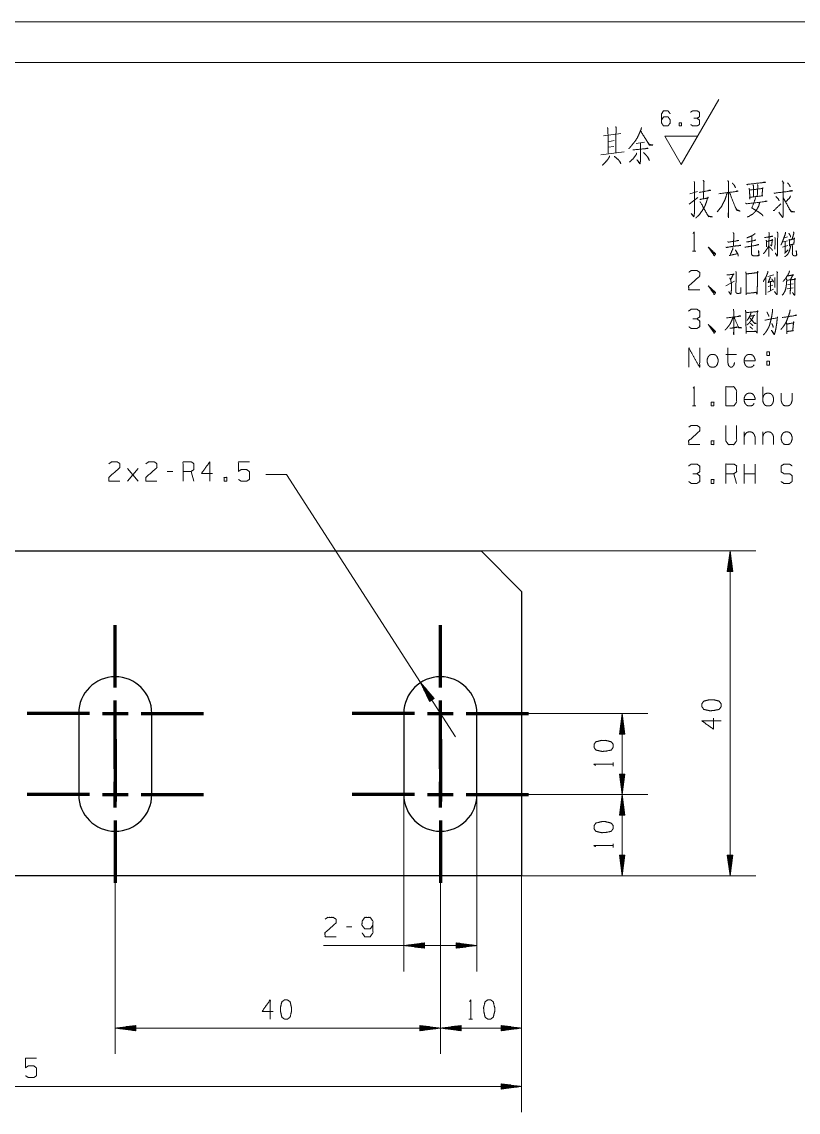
# Model space of a CAD drawing. Header units: millimetres. Extents: x 0 to 420, y 0 to 297.
# Drawn here: x 264.1 to 359.6, y 162.9 to 297 of the extents above; entities that cross this region are included whole.
import ezdxf

# ---------------------------------------------------------------- set-up
doc = ezdxf.new("R2010")
doc.units = ezdxf.units.MM
doc.layers.add('1', color=7, linetype='Continuous', true_color=0xffffff)

msp = doc.modelspace()

# ---------------------------------------------------------------- linework, layer by layer
at = {"layer": '1', "color": 132, "linetype": 'Continuous', "lineweight": 18}
for p, q in [((420, 297), (0, 297)), ((415, 292), (25, 292))]:
    msp.add_line(p, q, dxfattribs=at)
at = {"layer": '1', "color": 43, "linetype": 'Continuous', "lineweight": 18}
for p, q in [((345.26, 279.45), (349.88, 287.45)), ((343.25, 282.95), (347.28, 282.95)), ((345.26, 279.45), (343.25, 282.95))]:
    msp.add_line(p, q, dxfattribs=at)
at = {"layer": '1', "color": 95, "linetype": 'Continuous', "lineweight": 18}
for p, q in [((335.69, 282.96), (337.82, 283.26)), ((336.25, 281.58), (336.97, 281.65)), ((336.28, 282.25), (336.99, 282.4)), ((340.75, 282.21), (339.72, 282.03)), ((335.35, 280.64), (338.24, 281.01)), ((346.24, 274.59), (347.3, 275.41)), ((346.29, 275.86), (347.24, 276.12)), ((357.84, 269.92), (358.32, 270.07)), ((357.91, 270.42), (358.34, 270.55)), ((346.63, 268.8), (347.06, 268.8)), ((358.35, 269.47), (357.7, 269.3)), ((355.9, 265.69), (356.66, 265.86)), ((350.73, 264.51), (351.79, 265.11)), ((355.95, 264.44), (356.52, 264.59)), ((356.78, 265.54), (356.78, 264.34)), ((358.3, 264.16), (359.04, 264.26)), ((359.01, 264.79), (358.37, 264.69)), ((355.92, 263.76), (356.61, 264.11)), ((350.73, 256.09), (352.05, 256.09)), ((355.78, 255.24), (356.11, 255.24)), ((355.78, 255.24), (355.78, 254.76)), ((355.28, 250.37), (355.28, 252.12)), ((346.63, 249.75), (347.06, 249.75)), ((353, 246.56), (353, 244.99)), ((355.28, 246.56), (355.28, 244.99)), ((277.13, 242.07), (278.45, 240.5)), ((277.13, 240.5), (278.45, 242.07)), ((282.69, 241.7), (282.02, 241.7)), ((285.3, 240.5), (284.96, 241.7)), ((352.07, 240.22), (351.74, 241.42)), ((353, 240.22), (353, 242.6)), ((354.35, 241.42), (353, 241.42)), ((354.35, 240.22), (354.35, 242.6)), ((336.89, 205.46), (336.89, 205.88)), ((336.89, 195.46), (336.89, 195.88)), ((304.72, 185.67), (304.05, 185.67)), ((319.14, 174.32), (319.57, 174.32))]:
    msp.add_line(p, q, dxfattribs=at)
at = {"layer": '1', "color": 13, "linetype": 'Continuous', "lineweight": 18}
for p, q in [((296.7, 241.31), (294.15, 241.31)), ((317.49, 209.05), (296.7, 241.31)), ((320.62, 231.94), (354.43, 231.94)), ((351.26, 231.94), (350.92, 229.4)), ((351.13, 229.4), (351.13, 230.98)), ((351.18, 229.4), (351.18, 231.36)), ((351.23, 229.4), (351.23, 231.75)), ((351.59, 229.4), (351.26, 231.94)), ((351.26, 231.94), (351.26, 191.94)), ((351.28, 229.4), (351.28, 231.75)), ((351.34, 229.4), (351.34, 231.36)), ((351.39, 229.4), (351.39, 230.98)), ((350.92, 229.4), (351.59, 229.4)), ((350.93, 229.4), (350.93, 229.43)), ((350.93, 229.4), (350.93, 229.43)), ((350.98, 229.4), (350.98, 229.82)), ((351.03, 229.4), (351.03, 230.2)), ((351.08, 229.4), (351.08, 230.59)), ((351.44, 229.4), (351.44, 230.59)), ((351.49, 229.4), (351.49, 230.2)), ((351.54, 229.4), (351.54, 229.82)), ((351.59, 229.4), (351.59, 229.43)), ((351.59, 229.4), (351.59, 229.43)), ((314.84, 213.77), (313.19, 215.72)), ((313.19, 215.72), (314.28, 213.41)), ((314.54, 213.57), (313.27, 215.55)), ((314.58, 213.6), (313.31, 215.57)), ((314.5, 213.55), (313.44, 215.19)), ((314.63, 213.63), (313.56, 215.28)), ((314.46, 213.52), (313.6, 214.84)), ((314.67, 213.66), (313.82, 214.98)), ((314.71, 213.68), (314.07, 214.68)), ((314.41, 213.49), (313.77, 214.49)), ((314.37, 213.46), (313.94, 214.14)), ((314.33, 213.44), (314.1, 213.79)), ((314.29, 213.41), (314.27, 213.44)), ((314.29, 213.41), (314.27, 213.44)), ((314.28, 213.41), (314.84, 213.77)), ((314.76, 213.71), (314.32, 214.39)), ((314.8, 213.74), (314.57, 214.09)), ((314.84, 213.77), (314.82, 213.79)), ((314.84, 213.77), (314.82, 213.79)), ((326.47, 211.94), (341.16, 211.94)), ((337.98, 211.94), (337.65, 209.4)), ((338.32, 209.4), (337.98, 211.94)), ((337.98, 201.94), (337.98, 211.94)), ((337.81, 209.4), (337.81, 210.59)), ((337.86, 209.4), (337.86, 210.98)), ((337.91, 209.4), (337.91, 211.36)), ((337.96, 209.4), (337.96, 211.75)), ((338.01, 209.4), (338.01, 211.75)), ((338.06, 209.4), (338.06, 211.36)), ((338.11, 209.4), (338.11, 210.98)), ((338.16, 209.4), (338.16, 210.59)), ((337.65, 209.4), (337.65, 209.43)), ((337.65, 209.4), (337.65, 209.43)), ((337.65, 209.4), (338.32, 209.4)), ((337.7, 209.4), (337.7, 209.82)), ((337.76, 209.4), (337.76, 210.2)), ((338.21, 209.4), (338.21, 210.2)), ((338.26, 209.4), (338.26, 209.82)), ((338.31, 209.4), (338.31, 209.43)), ((338.31, 209.4), (338.31, 209.43)), ((337.65, 204.48), (337.65, 204.45)), ((337.65, 204.48), (337.65, 204.45)), ((337.65, 204.48), (337.98, 201.94)), ((338.32, 204.48), (337.65, 204.48)), ((337.7, 204.48), (337.7, 204.06)), ((337.76, 204.48), (337.76, 203.68)), ((337.81, 204.48), (337.81, 203.29)), ((337.86, 204.48), (337.86, 202.9)), ((337.91, 204.48), (337.91, 202.52)), ((337.96, 204.48), (337.96, 202.13)), ((337.98, 201.94), (338.32, 204.48)), ((338.01, 204.48), (338.01, 202.13)), ((338.06, 204.48), (338.06, 202.52)), ((338.11, 204.48), (338.11, 202.9)), ((338.16, 204.48), (338.16, 203.29)), ((338.21, 204.48), (338.21, 203.68)), ((338.26, 204.48), (338.26, 204.06)), ((338.31, 204.48), (338.31, 204.45)), ((338.31, 204.48), (338.31, 204.45)), ((311.12, 201.94), (311.12, 180.2)), ((320.12, 201.94), (320.12, 180.2)), ((326.47, 201.94), (341.16, 201.94)), ((326.47, 201.94), (341.16, 201.94)), ((337.98, 201.94), (337.65, 199.4)), ((337.91, 199.4), (337.91, 201.36)), ((337.96, 199.4), (337.96, 201.75)), ((338.32, 199.4), (337.98, 201.94)), ((337.98, 201.94), (337.98, 191.94)), ((338.01, 199.4), (338.01, 201.75)), ((338.06, 199.4), (338.06, 201.36)), ((337.76, 199.4), (337.76, 200.2)), ((337.81, 199.4), (337.81, 200.59)), ((337.86, 199.4), (337.86, 200.98)), ((338.11, 199.4), (338.11, 200.98)), ((338.16, 199.4), (338.16, 200.59)), ((338.21, 199.4), (338.21, 200.2)), ((337.65, 199.4), (337.65, 199.43)), ((337.65, 199.4), (337.65, 199.43)), ((337.65, 199.4), (338.32, 199.4)), ((337.7, 199.4), (337.7, 199.82)), ((338.26, 199.4), (338.26, 199.82)), ((338.31, 199.4), (338.31, 199.43)), ((338.31, 199.4), (338.31, 199.43)), ((337.65, 194.48), (337.65, 194.45)), ((337.65, 194.48), (337.65, 194.45)), ((337.65, 194.48), (337.98, 191.94)), ((338.32, 194.48), (337.65, 194.48)), ((337.7, 194.48), (337.7, 194.06)), ((337.76, 194.48), (337.76, 193.68)), ((337.81, 194.48), (337.81, 193.29)), ((337.86, 194.48), (337.86, 192.9)), ((337.91, 194.48), (337.91, 192.52)), ((337.96, 194.48), (337.96, 192.13)), ((337.98, 191.94), (338.32, 194.48)), ((338.01, 194.48), (338.01, 192.13)), ((338.06, 194.48), (338.06, 192.52)), ((338.11, 194.48), (338.11, 192.9)), ((338.16, 194.48), (338.16, 193.29)), ((338.21, 194.48), (338.21, 193.68)), ((338.26, 194.48), (338.26, 194.06)), ((338.31, 194.48), (338.31, 194.45)), ((338.31, 194.48), (338.31, 194.45)), ((350.92, 194.48), (351.26, 191.94)), ((351.59, 194.48), (350.92, 194.48)), ((350.93, 194.48), (350.93, 194.45)), ((350.93, 194.48), (350.93, 194.45)), ((350.98, 194.48), (350.98, 194.06)), ((351.03, 194.48), (351.03, 193.68)), ((351.08, 194.48), (351.08, 193.29)), ((351.13, 194.48), (351.13, 192.9)), ((351.18, 194.48), (351.18, 192.52)), ((351.23, 194.48), (351.23, 192.13)), ((351.26, 191.94), (351.59, 194.48)), ((351.28, 194.48), (351.28, 192.13)), ((351.34, 194.48), (351.34, 192.52)), ((351.39, 194.48), (351.39, 192.9)), ((351.44, 194.48), (351.44, 193.29)), ((351.49, 194.48), (351.49, 193.68)), ((351.54, 194.48), (351.54, 194.06)), ((351.59, 194.48), (351.59, 194.45)), ((351.59, 194.48), (351.59, 194.45)), ((325.62, 191.94), (325.62, 170.05)), ((325.62, 191.94), (341.16, 191.94)), ((325.62, 191.94), (354.43, 191.94)), ((325.62, 191.94), (325.62, 162.88)), ((275.62, 191.09), (275.62, 170.05)), ((315.62, 191.09), (315.62, 170.05)), ((315.62, 191.09), (315.62, 170.05)), ((320.12, 183.38), (301.26, 183.38)), ((313.66, 183.71), (311.12, 183.38)), ((311.12, 183.38), (313.66, 183.04)), ((313.66, 183.4), (311.32, 183.4)), ((313.66, 183.35), (311.32, 183.35)), ((313.66, 183.45), (311.7, 183.45)), ((313.66, 183.3), (311.7, 183.3)), ((313.66, 183.5), (312.09, 183.5)), ((313.66, 183.25), (312.09, 183.25)), ((313.66, 183.56), (312.48, 183.56)), ((313.66, 183.2), (312.48, 183.2)), ((313.66, 183.61), (312.86, 183.61)), ((313.66, 183.15), (312.86, 183.15)), ((313.66, 183.66), (313.25, 183.66)), ((313.66, 183.1), (313.25, 183.1)), ((313.66, 183.71), (313.63, 183.71)), ((313.66, 183.71), (313.63, 183.71)), ((313.66, 183.05), (313.63, 183.05)), ((313.66, 183.05), (313.63, 183.05)), ((313.66, 183.04), (313.66, 183.71)), ((317.58, 183.71), (317.62, 183.71)), ((317.58, 183.71), (317.62, 183.71)), ((317.58, 183.71), (317.58, 183.04)), ((320.12, 183.38), (317.58, 183.71)), ((317.58, 183.66), (318, 183.66)), ((317.58, 183.61), (318.39, 183.61)), ((317.58, 183.56), (318.77, 183.56)), ((317.58, 183.5), (319.16, 183.5)), ((317.58, 183.45), (319.55, 183.45)), ((317.58, 183.4), (319.93, 183.4)), ((317.58, 183.04), (320.12, 183.38)), ((317.58, 183.35), (319.93, 183.35)), ((317.58, 183.3), (319.55, 183.3)), ((317.58, 183.25), (319.16, 183.25)), ((317.58, 183.2), (318.77, 183.2)), ((317.58, 183.15), (318.39, 183.15)), ((317.58, 183.1), (318, 183.1)), ((317.58, 183.05), (317.62, 183.05)), ((317.58, 183.05), (317.62, 183.05)), ((278.16, 173.56), (275.62, 173.23)), ((275.62, 173.23), (278.16, 172.89)), ((315.62, 173.23), (275.62, 173.23)), ((278.16, 173.25), (275.82, 173.25)), ((278.16, 173.2), (275.82, 173.2)), ((278.16, 173.3), (276.2, 173.3)), ((278.16, 173.15), (276.2, 173.15)), ((278.16, 173.35), (276.59, 173.35)), ((278.16, 173.1), (276.59, 173.1)), ((278.16, 173.41), (276.98, 173.41)), ((278.16, 173.05), (276.98, 173.05)), ((278.16, 173.46), (277.36, 173.46)), ((278.16, 173.51), (277.75, 173.51)), ((278.16, 173.56), (278.13, 173.56)), ((278.16, 173.56), (278.13, 173.56)), ((278.16, 172.89), (278.16, 173.56)), ((313.08, 173.56), (313.12, 173.56)), ((313.08, 173.56), (313.12, 173.56)), ((313.08, 173.56), (313.08, 172.89)), ((315.62, 173.23), (313.08, 173.56)), ((313.08, 173.51), (313.5, 173.51)), ((313.08, 173.46), (313.89, 173.46)), ((313.08, 173.41), (314.27, 173.41)), ((313.08, 173.35), (314.66, 173.35)), ((313.08, 173.3), (315.05, 173.3)), ((313.08, 173.25), (315.43, 173.25)), ((313.08, 172.89), (315.62, 173.23)), ((313.08, 173.2), (315.43, 173.2)), ((313.08, 173.15), (315.05, 173.15)), ((313.08, 173.1), (314.66, 173.1)), ((313.08, 173.05), (314.27, 173.05)), ((318.16, 173.56), (315.62, 173.23)), ((315.62, 173.23), (318.16, 172.89)), ((315.62, 173.23), (325.62, 173.23)), ((318.16, 173.25), (315.82, 173.25)), ((318.16, 173.2), (315.82, 173.2)), ((318.16, 173.3), (316.2, 173.3)), ((318.16, 173.15), (316.2, 173.15)), ((318.16, 173.35), (316.59, 173.35)), ((318.16, 173.1), (316.59, 173.1)), ((318.16, 173.41), (316.98, 173.41)), ((318.16, 173.05), (316.98, 173.05)), ((318.16, 173.46), (317.36, 173.46)), ((318.16, 173.51), (317.75, 173.51)), ((318.16, 173.56), (318.13, 173.56)), ((318.16, 173.56), (318.13, 173.56)), ((318.16, 172.89), (318.16, 173.56)), ((323.08, 173.56), (323.12, 173.56)), ((323.08, 173.56), (323.12, 173.56)), ((323.08, 173.56), (323.08, 172.89)), ((325.62, 173.23), (323.08, 173.56)), ((323.08, 173.51), (323.5, 173.51)), ((323.08, 173.46), (323.89, 173.46)), ((323.08, 173.41), (324.27, 173.41)), ((323.08, 173.35), (324.66, 173.35)), ((323.08, 173.3), (325.05, 173.3)), ((323.08, 173.25), (325.43, 173.25)), ((323.08, 172.89), (325.62, 173.23)), ((323.08, 173.2), (325.43, 173.2)), ((323.08, 173.15), (325.05, 173.15)), ((323.08, 173.1), (324.66, 173.1)), ((323.08, 173.05), (324.27, 173.05)), ((278.16, 173), (277.36, 173)), ((278.16, 172.95), (277.75, 172.95)), ((278.16, 172.9), (278.13, 172.9)), ((278.16, 172.9), (278.13, 172.9)), ((313.08, 173), (313.89, 173)), ((313.08, 172.95), (313.5, 172.95)), ((313.08, 172.9), (313.12, 172.9)), ((313.08, 172.9), (313.12, 172.9)), ((318.16, 173), (317.36, 173)), ((318.16, 172.95), (317.75, 172.95)), ((318.16, 172.9), (318.13, 172.9)), ((318.16, 172.9), (318.13, 172.9)), ((323.08, 173), (323.89, 173)), ((323.08, 172.95), (323.5, 172.95)), ((323.08, 172.9), (323.12, 172.9)), ((323.08, 172.9), (323.12, 172.9)), ((323.08, 166.39), (323.12, 166.39)), ((323.08, 166.39), (323.12, 166.39)), ((323.08, 166.39), (323.08, 165.72)), ((325.62, 166.06), (323.08, 166.39)), ((323.08, 166.34), (323.5, 166.34)), ((325.62, 166.06), (200.62, 166.06)), ((323.08, 166.29), (323.89, 166.29)), ((323.08, 166.24), (324.27, 166.24)), ((323.08, 166.18), (324.66, 166.18)), ((323.08, 166.13), (325.05, 166.13)), ((323.08, 166.08), (325.43, 166.08)), ((323.08, 165.72), (325.62, 166.06)), ((323.08, 166.03), (325.43, 166.03)), ((323.08, 165.98), (325.05, 165.98)), ((323.08, 165.93), (324.66, 165.93)), ((323.08, 165.88), (324.27, 165.88)), ((323.08, 165.83), (323.89, 165.83)), ((323.08, 165.78), (323.5, 165.78)), ((323.08, 165.73), (323.12, 165.73)), ((323.08, 165.73), (323.12, 165.73))]:
    msp.add_line(p, q, dxfattribs=at)
at = {"layer": '1', "color": 30, "linetype": 'Continuous', "lineweight": 25}
for p, q in [((205.62, 231.94), (320.62, 231.94)), ((325.62, 226.94), (320.62, 231.94)), ((325.62, 226.94), (325.62, 191.94)), ((271.12, 211.94), (271.12, 201.94)), ((280.12, 201.94), (280.12, 211.94)), ((311.12, 211.94), (311.12, 201.94)), ((320.12, 201.94), (320.12, 211.94)), ((325.62, 191.94), (249.62, 191.94))]:
    msp.add_line(p, q, dxfattribs=at)
at = {"layer": '1', "color": 252, "linetype": 'Continuous', "lineweight": 70}
for p, q in [((275.62, 215.12), (275.62, 222.79)), ((315.62, 215.12), (315.62, 222.79)), ((275.62, 210.35), (275.62, 213.53)), ((315.62, 210.35), (315.62, 213.53)), ((272.45, 211.94), (264.77, 211.94)), ((274.04, 211.94), (277.21, 211.94)), ((275.62, 205.12), (275.62, 212.79)), ((278.8, 211.94), (286.47, 211.94)), ((312.45, 211.94), (304.77, 211.94)), ((314.04, 211.94), (317.21, 211.94)), ((315.62, 205.12), (315.62, 212.79)), ((318.8, 211.94), (326.47, 211.94)), ((275.62, 208.77), (275.62, 201.09)), ((315.62, 208.77), (315.62, 201.09)), ((275.62, 200.35), (275.62, 203.53)), ((315.62, 200.35), (315.62, 203.53)), ((272.45, 201.94), (264.77, 201.94)), ((274.04, 201.94), (277.21, 201.94)), ((278.8, 201.94), (286.47, 201.94)), ((312.45, 201.94), (304.77, 201.94)), ((314.04, 201.94), (317.21, 201.94)), ((318.8, 201.94), (326.47, 201.94)), ((275.62, 198.77), (275.62, 191.09)), ((315.62, 198.77), (315.62, 191.09))]:
    msp.add_line(p, q, dxfattribs=at)
at = {"layer": '1', "color": 30, "linetype": 'Continuous', "lineweight": 25}
for centre, start, end in [((275.62, 211.94), 0, 180), ((315.62, 211.94), 0, 180), ((275.62, 201.94), 180, 0), ((315.62, 201.94), 180, 0)]:
    msp.add_arc(centre, 4.5, start, end, dxfattribs=at)
at = {"layer": '1', "color": 43, "linetype": 'Continuous', "lineweight": 18}
for points, knots in [([(342.83, 284.93), (343.08, 285.31), (343.63, 285.31), (343.89, 284.93), (343.89, 284.56), (343.63, 284.19), (343.08, 284.19), (342.83, 284.56), (342.83, 285.68), (343.08, 286.06), (343.63, 286.06), (343.89, 285.68)], [0, 0, 0.076963, 0.169763, 0.248074, 0.312018, 0.39033, 0.48313, 0.560092, 0.751926, 0.828889, 0.921689, 1, 1]), ([(347.21, 285.13), (347.48, 285.31), (347.48, 285.88), (347.21, 286.06), (346.67, 286.06), (346.4, 285.88)], [0, 0, 0.153872, 0.429849, 0.583721, 0.846128, 1, 1]), ([(345.01, 284.19), (345.28, 284.19), (345.28, 284.56), (345.01, 284.56), (345.01, 284.19)], [0, 0, 0.207084, 0.5, 0.707084, 1, 1]), ([(346.42, 284.36), (346.67, 284.19), (347.21, 284.19), (347.48, 284.36), (347.48, 284.93), (347.21, 285.13), (346.81, 285.13)], [0, 0, 0.12412, 0.343693, 0.472448, 0.703377, 0.836727, 1, 1])]:
    msp.add_open_spline(points, degree=1, knots=knots, dxfattribs=at)
at = {"layer": '1', "color": 95, "linetype": 'Continuous', "lineweight": 18}
for points, knots in [([(336.17, 284.01), (336.23, 283.83), (336.28, 280.83)], [0, 0, 0.060983, 1, 1]), ([(337.21, 284.13), (337.23, 284.01), (337.21, 280.9)], [0, 0, 0.0358, 1, 1]), ([(340.36, 284.01), (340.33, 283.83), (340.09, 283.26), (339.85, 282.74), (339.56, 282.29), (339.22, 281.88), (338.95, 281.54), (338.79, 281.39)], [0, 0, 0.061112, 0.258303, 0.444408, 0.61746, 0.790939, 0.929446, 1, 1]), ([(340.28, 283.53), (341.34, 281.84), (341.76, 281.84), (341.34, 281.91), (341.1, 282.21)], [0, 0, 0.616788, 0.748065, 0.881378, 1, 1]), ([(340.22, 282.1), (340.25, 280.08), (340.22, 279.78), (340.17, 279.51), (339.8, 280.04), (340.17, 279.59)], [0, 0, 0.530094, 0.608923, 0.679019, 0.847313, 1, 1]), ([(336.41, 280.53), (336.41, 280.38), (336.2, 280.04), (335.72, 279.51), (335.54, 279.36)], [0, 0, 0.100222, 0.366547, 0.84056, 1, 1]), ([(337.02, 280.45), (337.55, 280), (337.76, 279.74), (337.82, 279.55), (337.63, 279.89)], [0, 0, 0.431171, 0.640397, 0.761202, 1, 1]), ([(339.77, 280.86), (339.72, 280.68), (339.32, 280.15), (338.9, 279.74)], [0, 0, 0.134833, 0.590567, 1, 1]), ([(339.3, 281.24), (341.18, 281.43), (341.1, 281.46), (340.83, 281.39)], [0, 0, 0.838832, 0.877817, 1, 1]), ([(340.59, 280.94), (340.99, 280.53), (341.2, 280.26), (341.34, 279.93), (341.15, 280.3)], [0, 0, 0.338741, 0.538268, 0.752632, 1, 1]), ([(346.85, 277.36), (346.9, 277.17), (346.87, 273.46), (346.85, 273.2), (346.79, 273.01), (346.48, 273.42), (346.79, 273.09)], [0, 0, 0.036415, 0.730247, 0.779557, 0.81597, 0.913322, 1, 1]), ([(347.46, 276.01), (348.86, 276.27), (348.73, 276.31), (348.6, 276.24)], [0, 0, 0.831307, 0.911411, 1, 1]), ([(347.96, 277.51), (348.07, 277.32), (348.04, 277.36), (347.99, 275.26)], [0, 0, 0.091198, 0.110644, 1, 1]), ([(350.98, 277.47), (351.08, 277.29), (351.06, 277.36), (351.06, 272.9), (351.03, 273.16), (351.06, 273.76)], [0, 0, 0.038316, 0.05247, 0.846241, 0.89317, 1, 1]), ([(351.53, 277.17), (351.75, 276.95), (351.85, 276.76), (351.93, 276.57)], [0, 0, 0.424578, 0.720345, 1, 1]), ([(353.31, 277.02), (353.38, 276.95), (353.46, 277.02), (355.61, 277.25), (355.51, 277.29), (355.24, 277.21)], [0, 0, 0.039524, 0.079048, 0.859721, 0.900386, 1, 1]), ([(353.6, 276.54), (353.65, 276.27), (353.7, 275.19), (353.65, 275.41), (355.29, 275.6), (355.19, 275.6), (355.27, 276.61), (355.29, 276.5), (353.68, 276.31)], [0, 0, 0.043847, 0.222119, 0.259969, 0.530854, 0.548217, 0.714509, 0.733432, 1, 1]), ([(354.07, 276.95), (354.15, 276.8), (354.15, 275.45)], [0, 0, 0.11172, 1, 1]), ([(354.63, 276.99), (354.68, 276.84), (354.6, 275.52)], [0, 0, 0.107933, 1, 1]), ([(357.67, 277.44), (357.89, 277.14), (357.81, 277.17), (357.81, 273.69), (357.81, 273.16), (357.73, 272.94), (357.25, 273.57)], [0, 0, 0.066764, 0.082744, 0.716512, 0.81192, 0.855288, 1, 1]), ([(358.31, 277.21), (358.58, 276.91), (358.66, 276.69)], [0, 0, 0.626515, 1, 1]), ([(347.54, 275.15), (348.6, 275.34), (348.54, 275.45), (348.46, 275.22), (348.36, 274.85), (348.23, 274.51), (348.12, 274.25), (347.85, 273.8), (347.51, 273.31), (347.32, 273.12), (347.19, 273.01), (347.03, 272.86)], [0, 0, 0.253335, 0.282591, 0.338729, 0.430406, 0.515703, 0.5823, 0.705162, 0.845606, 0.907671, 0.948565, 1, 1]), ([(350.9, 275.94), (350.66, 275.19), (350.63, 275.11), (350.45, 274.77), (350.21, 274.29), (349.68, 273.61)], [0, 0, 0.296669, 0.326658, 0.471845, 0.676437, 1, 1]), ([(349.89, 275.86), (352.25, 276.16), (352.14, 276.2), (351.93, 276.12)], [0, 0, 0.875765, 0.917177, 1, 1]), ([(351.19, 276.01), (352.04, 273.84), (352.49, 273.72), (352.06, 273.91), (351.91, 274.21)], [0, 0, 0.648054, 0.777, 0.905743, 1, 1]), ([(353.17, 274.7), (353.28, 274.62), (353.36, 274.62), (355.82, 274.92), (355.69, 274.96), (355.48, 274.89)], [0, 0, 0.042499, 0.068527, 0.881302, 0.926389, 1, 1]), ([(354.39, 275.41), (354.39, 275.3), (353.94, 274.1), (354.13, 273.99), (354.63, 273.69), (355.03, 273.42), (355.21, 273.27), (355.32, 273.12)], [0, 0, 0.036334, 0.450296, 0.520381, 0.709724, 0.863606, 0.940675, 1, 1]), ([(356.67, 275.97), (356.75, 275.9), (356.83, 275.94), (358.95, 276.2), (358.79, 276.24), (358.47, 276.16)], [0, 0, 0.0387, 0.06983, 0.826421, 0.884281, 1, 1]), ([(356.88, 275.52), (357.2, 275.19), (357.3, 274.96)], [0, 0, 0.650923, 1, 1]), ([(357.81, 275.34), (358.76, 273.65), (359.24, 273.61), (358.79, 273.69), (358.55, 273.95)], [0, 0, 0.600404, 0.748643, 0.89014, 1, 1]), ([(358.68, 275.6), (358.66, 275.41), (358.1, 274.85)], [0, 0, 0.19306, 1, 1]), ([(347.54, 274.85), (347.62, 274.81), (348.6, 273.05), (349.1, 273.01), (348.62, 273.09), (348.46, 273.31)], [0, 0, 0.026103, 0.624864, 0.77481, 0.918203, 1, 1]), ([(354.9, 274.77), (354.79, 274.36), (354.66, 274.1), (354.5, 273.84), (354.31, 273.61), (354.05, 273.35), (353.76, 273.2), (353.57, 273.05), (353.38, 273.01)], [0, 0, 0.174012, 0.294161, 0.419571, 0.538732, 0.69116, 0.825159, 0.922647, 1, 1]), ([(356.56, 273.8), (356.67, 273.8), (357.52, 274.62)], [0, 0, 0.082238, 1, 1]), ([(346.71, 270.97), (346.85, 271.17), (346.85, 268.8)], [0, 0, 0.093493, 1, 1]), ([(351.63, 271.07), (351.75, 270.92), (351.72, 270.95), (351.68, 269.37)], [0, 0, 0.107239, 0.131115, 1, 1]), ([(354.35, 270.97), (354.31, 270.92), (354.21, 270.85), (353.92, 270.67), (353.64, 270.55), (353.31, 270.42)], [0, 0, 0.051391, 0.160431, 0.439624, 0.699195, 1, 1]), ([(356.02, 271.1), (356.08, 271.02), (356.06, 271.05), (356.02, 268.15), (356.01, 268.27), (356.02, 268.47)], [0, 0, 0.027426, 0.036573, 0.902374, 0.940059, 1, 1]), ([(357.07, 271.15), (357.14, 271), (357.12, 271.02), (357.1, 268.37), (357.07, 268.22), (357.05, 268.17), (356.82, 268.55), (357.05, 268.22)], [0, 0, 0.042614, 0.050476, 0.73147, 0.771074, 0.7847, 0.897718, 1, 1]), ([(358.09, 271.12), (358.07, 270.95), (357.81, 270.22), (357.63, 269.77), (357.52, 269.57)], [0, 0, 0.106102, 0.571782, 0.863437, 1, 1]), ([(358.49, 271), (358.67, 270.7), (358.69, 270.62), (358.69, 270.5)], [0, 0, 0.632771, 0.772839, 1, 1]), ([(359.08, 271.15), (359.1, 270.97), (358.88, 270.25)], [0, 0, 0.188884, 1, 1]), ([(350.99, 269.97), (351.05, 269.9), (350.99, 269.95), (351.06, 269.9), (352.35, 270.1), (352.25, 270.1), (352, 270.05)], [0, 0, 0.047942, 0.085982, 0.131187, 0.812834, 0.868194, 1, 1]), ([(353.06, 269.27), (354.15, 269.45), (354.17, 269.45), (354.81, 269.6), (354.72, 269.6), (354.6, 269.55)], [0, 0, 0.554043, 0.562878, 0.88926, 0.933389, 1, 1]), ([(353.29, 269.92), (353.38, 269.92), (354.44, 270.15), (354.37, 270.17), (354.22, 270.1)], [0, 0, 0.062766, 0.832998, 0.886269, 1, 1]), ([(353.91, 270.6), (353.94, 270.5), (353.89, 268.97), (353.89, 268.5), (353.92, 268.37), (353.99, 268.27), (354.12, 268.22), (354.22, 268.2), (354.83, 268.25), (354.77, 268.87), (354.79, 268.25), (354.68, 268.22)], [0, 0, 0.023228, 0.357398, 0.461423, 0.48987, 0.51669, 0.545916, 0.569775, 0.701841, 0.839205, 0.976132, 1, 1]), ([(355.49, 270.45), (356.5, 270.62), (356.41, 270.65), (356.34, 270.6)], [0, 0, 0.85142, 0.927903, 1, 1]), ([(355.71, 270.15), (355.74, 269.95), (355.76, 269.32), (355.72, 269.45), (355.74, 269.57)], [0, 0, 0.187284, 0.763817, 0.883594, 1, 1]), ([(355.74, 269.97), (356.52, 270.17), (356.45, 270.22), (356.43, 270.05), (356.41, 269.77), (356.39, 269.6), (356.38, 269.52), (356.34, 269.42), (356.22, 269.57), (356.36, 269.45)], [0, 0, 0.385451, 0.427017, 0.511447, 0.643728, 0.728158, 0.765155, 0.816061, 0.909396, 1, 1]), ([(356.78, 270.45), (356.8, 270.35), (356.78, 269.05), (356.77, 269.2), (356.78, 269.47)], [0, 0, 0.055544, 0.766657, 0.849274, 1, 1]), ([(358.02, 269.92), (358.02, 268.6), (357.96, 268.52), (358.41, 268.95)], [0, 0, 0.652734, 0.69798, 1, 1]), ([(358.51, 270.27), (358.55, 270.15), (358.57, 269.42), (358.57, 269.55), (359.17, 269.67), (359.1, 269.65), (359.18, 270.42), (359.2, 270.32), (358.55, 270.15)], [0, 0, 0.040248, 0.26495, 0.303679, 0.493859, 0.517092, 0.758777, 0.790241, 1, 1]), ([(348.72, 269.07), (349.32, 268.45), (349.18, 268.45), (348.58, 269.3), (349.32, 268.22), (349.48, 268.45), (348.58, 269.3)], [0, 0, 0.178024, 0.207055, 0.420793, 0.68903, 0.745609, 1, 1]), ([(350.75, 269.3), (350.82, 269.22), (350.85, 269.25), (351.72, 269.4), (352.58, 269.5), (352.51, 269.52), (352.3, 269.45)], [0, 0, 0.046908, 0.066611, 0.466683, 0.863487, 0.897615, 1, 1]), ([(351.59, 269.25), (351.61, 269.1), (351.24, 268.25), (351.15, 268.25), (352.16, 268.47)], [0, 0, 0.068671, 0.490412, 0.530603, 1, 1]), ([(351.91, 268.95), (352.16, 268.55), (352.23, 268.42), (352.25, 268.3), (352.25, 268.17)], [0, 0, 0.54362, 0.709595, 0.85553, 1, 1]), ([(356.04, 269.5), (355.88, 269.17), (355.72, 268.95), (355.58, 268.72), (355.37, 268.47)], [0, 0, 0.293947, 0.517795, 0.733665, 1, 1]), ([(356.08, 269.32), (356.41, 269), (356.48, 268.87)], [0, 0, 0.764948, 1, 1]), ([(358.71, 269.45), (358.71, 269.37), (358.58, 268.9), (358.53, 268.72), (358.46, 268.6), (358.39, 268.45), (358.25, 268.3), (358, 268.1)], [0, 0, 0.047391, 0.357576, 0.473131, 0.563878, 0.668671, 0.798954, 1, 1]), ([(358.88, 269.52), (358.92, 269.45), (358.92, 268.55), (358.94, 268.42), (358.97, 268.3), (359.04, 268.25), (359.13, 268.22), (359.31, 268.22), (359.43, 268.25), (359.47, 268.3), (359.4, 268.87), (359.45, 268.27)], [0, 0, 0.027977, 0.331682, 0.37428, 0.418121, 0.447348, 0.478332, 0.537985, 0.58057, 0.601236, 0.796738, 1, 1]), ([(346.18, 266.19), (346.49, 266.41), (347.18, 266.41), (347.52, 266.19), (347.52, 265.71), (346.16, 264.51), (346.18, 264.04), (347.52, 264.04)], [0, 0, 0.069694, 0.192978, 0.265273, 0.350228, 0.674739, 0.759753, 1, 1]), ([(350.87, 265.86), (351.74, 265.94), (351.68, 265.99), (351.33, 265.29), (351.22, 265.49)], [0, 0, 0.445178, 0.482485, 0.884077, 1, 1]), ([(351.95, 266.29), (352.04, 266.16), (352.02, 266.19), (351.97, 264.01), (351.97, 263.84), (351.98, 263.71), (352.02, 263.66), (352.07, 263.61), (352.18, 263.59), (352.5, 263.61), (352.57, 263.61), (352.6, 263.64), (352.57, 264.34), (352.57, 263.61)], [0, 0, 0.032138, 0.038563, 0.495376, 0.53212, 0.558626, 0.571483, 0.586782, 0.609666, 0.676667, 0.691519, 0.700608, 0.847774, 1, 1]), ([(353.18, 266.26), (353.23, 266.04), (353.25, 263.99), (353.25, 263.41), (353.22, 263.59), (354.49, 263.71), (354.44, 263.74), (354.58, 263.51), (354.6, 263.86), (354.61, 264.31), (354.63, 264.89), (354.65, 266.29), (354.72, 266.21), (354.56, 266.14), (353.92, 266.06), (353.89, 266.06), (353.25, 265.99)], [0, 0, 0.025658, 0.253201, 0.31702, 0.336836, 0.47876, 0.485264, 0.514759, 0.553655, 0.60364, 0.667492, 0.822893, 0.834334, 0.85385, 0.924965, 0.928889, 1, 1]), ([(355.92, 266.31), (355.9, 266.16), (355.79, 265.89), (355.67, 265.61), (355.51, 265.34), (355.33, 265.04)], [0, 0, 0.106862, 0.315429, 0.528797, 0.7536, 1, 1]), ([(355.67, 265.61), (355.67, 263.41), (355.65, 263.59), (355.67, 263.89)], [0, 0, 0.821993, 0.887711, 1, 1]), ([(356.24, 265.64), (355.97, 264.96), (355.94, 264.94), (356.54, 265.14)], [0, 0, 0.517324, 0.548204, 1, 1]), ([(357.01, 266.29), (357.1, 266.14), (357.07, 266.19), (357.05, 263.76), (357.05, 263.51), (357.01, 263.44), (356.73, 263.81)], [0, 0, 0.050272, 0.067954, 0.768241, 0.840431, 0.864371, 1, 1]), ([(358.57, 266.39), (358.53, 266.16), (358.34, 265.81), (358.3, 265.79), (358.12, 265.46), (357.93, 265.24), (357.79, 265.06)], [0, 0, 0.145649, 0.401693, 0.429375, 0.665953, 0.856114, 1, 1]), ([(358.34, 265.79), (358.39, 265.76), (359.08, 265.86), (359.02, 265.91), (358.69, 265.26), (358.67, 263.49), (358.64, 263.64), (358.67, 264.01)], [0, 0, 0.01517, 0.195362, 0.21422, 0.403489, 0.862694, 0.902557, 1, 1]), ([(348.72, 264.31), (349.32, 263.69), (349.18, 263.69), (348.58, 264.54), (349.32, 263.46), (349.48, 263.69), (348.58, 264.54)], [0, 0, 0.178024, 0.207055, 0.420793, 0.68903, 0.745609, 1, 1]), ([(351.33, 265.29), (351.36, 265.11), (351.42, 264.86), (351.42, 264.64), (351.44, 264.41), (351.42, 264.16), (351.42, 263.96), (351.38, 263.61), (351.36, 263.49), (351.35, 263.44), (351.1, 263.81), (351.35, 263.49)], [0, 0, 0.065536, 0.159353, 0.241946, 0.324793, 0.416789, 0.490208, 0.61934, 0.665679, 0.685149, 0.850064, 1, 1]), ([(356.22, 264.96), (356.25, 264.79), (356.24, 263.94)], [0, 0, 0.173549, 1, 1]), ([(356.39, 265.39), (356.57, 265.09), (356.61, 264.96)], [0, 0, 0.728304, 1, 1]), ([(358.21, 265.41), (358.23, 265.19), (358.19, 264.64), (358.12, 264.21), (358.03, 263.91), (357.91, 263.69), (357.79, 263.49), (357.68, 263.39)], [0, 0, 0.104579, 0.359956, 0.559586, 0.704509, 0.823491, 0.932461, 1, 1]), ([(358.25, 265.21), (359.31, 265.34), (359.24, 265.44), (359.22, 263.66), (359.22, 263.46), (359.2, 263.34), (358.94, 263.69), (359.18, 263.39)], [0, 0, 0.259214, 0.288942, 0.719827, 0.768377, 0.79902, 0.905601, 1, 1]), ([(347.18, 260.47), (347.52, 260.7), (347.52, 261.42), (347.18, 261.65), (346.49, 261.65), (346.16, 261.42)], [0, 0, 0.153872, 0.429851, 0.583723, 0.846122, 1, 1]), ([(351.7, 261.65), (351.72, 259.6), (351.72, 258.5), (351.68, 258.65), (351.72, 258.97)], [0, 0, 0.564586, 0.867525, 0.909967, 1, 1]), ([(353.16, 261.55), (353.2, 261.22), (353.23, 258.65), (353.22, 258.92), (354.47, 258.92), (354.38, 258.95), (354.21, 258.92)], [0, 0, 0.069513, 0.617088, 0.675682, 0.942515, 0.962047, 1, 1]), ([(356.5, 261.67), (356.5, 261.52), (356.43, 261.05), (356.38, 260.75), (356.29, 260.35), (356.2, 259.97), (356.11, 259.67), (356.01, 259.42), (355.86, 259.15), (355.72, 258.92), (355.58, 258.72), (355.42, 258.55), (355.35, 258.5)], [0, 0, 0.043385, 0.1823, 0.270421, 0.388916, 0.50036, 0.590823, 0.669378, 0.758828, 0.835694, 0.90654, 0.974953, 1, 1]), ([(358.64, 261.57), (358.62, 261.32), (358.46, 260.85), (358.3, 260.42), (358.11, 259.97), (357.88, 259.62), (357.7, 259.37), (357.52, 259.17)], [0, 0, 0.093265, 0.279666, 0.448534, 0.630947, 0.786745, 0.900676, 1, 1]), ([(346.18, 259.5), (346.49, 259.27), (347.18, 259.27), (347.52, 259.5), (347.52, 260.22), (347.18, 260.47), (346.67, 260.47)], [0, 0, 0.124124, 0.343691, 0.472447, 0.703379, 0.836733, 1, 1]), ([(351.63, 260.65), (351.44, 260.2), (351.26, 259.82), (351.06, 259.55), (350.83, 259.27), (350.64, 259.07)], [0, 0, 0.260908, 0.481557, 0.660811, 0.851546, 1, 1]), ([(350.82, 260.57), (352.57, 260.8), (352.5, 260.85), (352.27, 260.77)], [0, 0, 0.843097, 0.884493, 1, 1]), ([(351.79, 260.62), (352.32, 259.35), (352.71, 259.37), (352.34, 259.4), (352.23, 259.55)], [0, 0, 0.593605, 0.761111, 0.921027, 1, 1]), ([(353.22, 261.22), (354.7, 261.37), (354.65, 261.45), (354.61, 261.22), (354.6, 258.97), (354.58, 258.72), (354.45, 258.92)], [0, 0, 0.328131, 0.348329, 0.398411, 0.89318, 0.948288, 1, 1]), ([(353.71, 260.82), (353.78, 260.8), (354.28, 260.87), (354.22, 260.95), (353.99, 260.47), (353.82, 260.22), (353.66, 260.02), (353.5, 259.85), (353.32, 259.72)], [0, 0, 0.033932, 0.260452, 0.302021, 0.540806, 0.679362, 0.795007, 0.902033, 1, 1]), ([(353.8, 261.2), (353.8, 261.07), (353.64, 260.7), (353.45, 260.4), (353.36, 260.27)], [0, 0, 0.119851, 0.51044, 0.853195, 1, 1]), ([(353.68, 260.55), (353.73, 260.55), (354.28, 259.9), (354.47, 259.9), (354.28, 259.95), (354.19, 260)], [0, 0, 0.037861, 0.64516, 0.784052, 0.927463, 1, 1]), ([(356.34, 259.07), (356.66, 258.57), (356.7, 258.52), (356.84, 258.97), (356.92, 259.4), (357, 259.9), (357.05, 260.4), (357.08, 260.7), (357.1, 260.6), (355.53, 260.3)], [0, 0, 0.129611, 0.143003, 0.246161, 0.341098, 0.451536, 0.561499, 0.627561, 0.64977, 1, 1]), ([(356.02, 260.75), (356.01, 260.87), (355.79, 261.3)], [0, 0, 0.209959, 1, 1]), ([(357.65, 260.62), (359.45, 260.9), (359.33, 260.92), (359.17, 260.85)], [0, 0, 0.857887, 0.917268, 1, 1]), ([(348.72, 259.55), (349.32, 258.92), (349.18, 258.92), (348.58, 259.77), (349.32, 258.7), (349.48, 258.92), (348.58, 259.77)], [0, 0, 0.178024, 0.207055, 0.420793, 0.68903, 0.745609, 1, 1]), ([(351.24, 259.3), (352.12, 259.42), (352.05, 259.47), (351.89, 259.4)], [0, 0, 0.772763, 0.847732, 1, 1]), ([(353.69, 259.5), (353.92, 259.32), (354.03, 259.2)], [0, 0, 0.637949, 1, 1]), ([(353.76, 259.92), (353.96, 259.75), (354.05, 259.62)], [0, 0, 0.63082, 1, 1]), ([(356.38, 259.9), (356.48, 259.72), (356.55, 259.52), (356.57, 259.42)], [0, 0, 0.39481, 0.804076, 1, 1]), ([(356.39, 259.02), (356.71, 258.57), (356.7, 258.57)], [0, 0, 0.968962, 1, 1]), ([(358.18, 260.02), (358.23, 259.8), (358.25, 259.17), (358.26, 258.62), (358.26, 258.9), (359.08, 259.02), (358.97, 259.02), (359.08, 260.12), (359.11, 259.97), (358.21, 259.82)], [0, 0, 0.048326, 0.179036, 0.294076, 0.351566, 0.523536, 0.545712, 0.77674, 0.808958, 1, 1]), ([(346.18, 254.51), (346.18, 256.89), (347.52, 254.51), (347.52, 256.89)], [0, 0, 0.317574, 0.682426, 1, 1]), ([(351.81, 255.09), (351.72, 254.74), (351.52, 254.54), (351.28, 254.54), (351.06, 254.74), (350.99, 255.09), (350.99, 256.91)], [0, 0, 0.107408, 0.190397, 0.264027, 0.350759, 0.457003, 1, 1]), ([(355.78, 255.94), (355.78, 256.41), (356.11, 256.41), (356.11, 255.94), (355.78, 255.94)], [0, 0, 0.292918, 0.5, 0.792918, 1, 1]), ([(348.56, 254.81), (348.75, 254.59), (349, 254.51), (349.23, 254.51), (349.48, 254.59), (349.67, 254.81), (349.78, 255.14), (349.78, 255.49), (349.67, 255.79), (349.48, 256.01), (349.23, 256.09), (349, 256.09), (348.75, 256.01), (348.56, 255.79), (348.45, 255.49), (348.45, 255.14), (348.56, 254.81)], [0, 0, 0.063224, 0.118203, 0.167056, 0.222027, 0.285251, 0.357937, 0.43235, 0.5, 0.563224, 0.618195, 0.667048, 0.722027, 0.785251, 0.852901, 0.927315, 1, 1]), ([(354.22, 254.81), (354.03, 254.59), (353.78, 254.51), (353.55, 254.51), (353.31, 254.59), (353.11, 254.81), (353, 255.14), (353, 255.49), (353.11, 255.79), (353.31, 256.01), (353.55, 256.09), (353.78, 256.09), (354.03, 256.01), (354.22, 255.79), (354.33, 255.49), (354.33, 255.31), (353, 255.31)], [0, 0, 0.053947, 0.100852, 0.142537, 0.189449, 0.243397, 0.305417, 0.368912, 0.426635, 0.480583, 0.527495, 0.56918, 0.616085, 0.670032, 0.727758, 0.759505, 1, 1]), ([(356.11, 255.24), (356.11, 254.76), (355.78, 254.76)], [0, 0, 0.585825, 1, 1]), ([(346.71, 251.92), (346.85, 252.12), (346.85, 249.75)], [0, 0, 0.093493, 1, 1]), ([(350.73, 249.75), (351.72, 249.75), (352.07, 250.22), (352.07, 251.65), (351.72, 252.12), (350.73, 252.12), (350.73, 249.75)], [0, 0, 0.142139, 0.227162, 0.431792, 0.516813, 0.658952, 1, 1]), ([(354.22, 250.05), (354.03, 249.82), (353.78, 249.75), (353.55, 249.75), (353.31, 249.82), (353.11, 250.05), (353, 250.37), (353, 250.72), (353.11, 251.02), (353.31, 251.25), (353.55, 251.32), (353.78, 251.32), (354.03, 251.25), (354.22, 251.02), (354.33, 250.72), (354.33, 250.55), (353, 250.55)], [0, 0, 0.053947, 0.100852, 0.142537, 0.189449, 0.243397, 0.305417, 0.368912, 0.426635, 0.480583, 0.527495, 0.56918, 0.616085, 0.670032, 0.727758, 0.759505, 1, 1]), ([(355.28, 250.37), (355.39, 250.05), (355.58, 249.82), (355.83, 249.75), (356.06, 249.75), (356.31, 249.82), (356.5, 250.05), (356.61, 250.37), (356.61, 250.72), (356.5, 251.02), (356.31, 251.25), (356.06, 251.32), (355.83, 251.32), (355.58, 251.25), (355.39, 251.02), (355.28, 250.72)], [0, 0, 0.078529, 0.146836, 0.206226, 0.259007, 0.318406, 0.386713, 0.465242, 0.545638, 0.618727, 0.687034, 0.746433, 0.799214, 0.858604, 0.926911, 1, 1]), ([(357.56, 251.32), (357.56, 250.37), (357.66, 250.05), (357.86, 249.82), (358.11, 249.75), (358.34, 249.75), (358.58, 249.82), (358.78, 250.05), (358.88, 250.37), (358.88, 251.32)], [0, 0, 0.242013, 0.329103, 0.404857, 0.470732, 0.529268, 0.595143, 0.670897, 0.757987, 1, 1]), ([(348.95, 249.75), (349.28, 249.75), (349.28, 250.22), (348.95, 250.22), (348.95, 249.75)], [0, 0, 0.207082, 0.5, 0.707082, 1, 1]), ([(346.18, 247.14), (346.49, 247.36), (347.18, 247.36), (347.52, 247.14), (347.52, 246.66), (346.16, 245.46), (346.18, 244.99), (347.52, 244.99)], [0, 0, 0.069694, 0.192978, 0.265273, 0.350228, 0.674739, 0.759753, 1, 1]), ([(350.73, 247.36), (350.73, 245.46), (351.05, 244.99), (351.72, 244.99), (352.07, 245.46), (352.07, 247.36)], [0, 0, 0.33715, 0.438599, 0.557785, 0.66285, 1, 1]), ([(348.95, 244.99), (349.28, 244.99), (349.28, 245.46), (348.95, 245.46), (348.95, 244.99)], [0, 0, 0.207082, 0.5, 0.707082, 1, 1]), ([(353, 245.96), (353.11, 246.26), (353.31, 246.49), (353.55, 246.56), (353.78, 246.56), (354.03, 246.49), (354.22, 246.26), (354.33, 245.96), (354.33, 244.99)], [0, 0, 0.107748, 0.208446, 0.296013, 0.373823, 0.461376, 0.562075, 0.669827, 1, 1]), ([(355.28, 245.96), (355.39, 246.26), (355.58, 246.49), (355.83, 246.56), (356.06, 246.56), (356.31, 246.49), (356.5, 246.26), (356.61, 245.96), (356.61, 244.99)], [0, 0, 0.107748, 0.208447, 0.296001, 0.373811, 0.461378, 0.562077, 0.669826, 1, 1]), ([(357.66, 245.29), (357.86, 245.06), (358.11, 244.99), (358.34, 244.99), (358.58, 245.06), (358.78, 245.29), (358.88, 245.61), (358.88, 245.96), (358.78, 246.26), (358.58, 246.49), (358.34, 246.56), (358.11, 246.56), (357.86, 246.49), (357.66, 246.26), (357.56, 245.96), (357.56, 245.61), (357.66, 245.29)], [0, 0, 0.063223, 0.118201, 0.167054, 0.222032, 0.285255, 0.357939, 0.432351, 0.5, 0.563223, 0.618201, 0.667054, 0.722032, 0.785255, 0.852904, 0.927316, 1, 1]), ([(274.85, 242.65), (275.17, 242.87), (275.86, 242.87), (276.19, 242.65), (276.19, 242.17), (274.83, 240.97), (274.85, 240.5), (276.19, 240.5)], [0, 0, 0.069694, 0.192979, 0.265274, 0.350226, 0.674741, 0.759752, 1, 1]), ([(279.4, 242.65), (279.72, 242.87), (280.41, 242.87), (280.75, 242.65), (280.75, 242.17), (279.39, 240.97), (279.4, 240.5), (280.75, 240.5)], [0, 0, 0.069691, 0.192976, 0.265274, 0.350225, 0.674742, 0.759752, 1, 1]), ([(283.96, 240.5), (283.96, 242.87), (284.96, 242.87), (285.3, 242.65), (285.3, 241.92), (284.96, 241.7), (283.96, 241.7)], [0, 0, 0.40095, 0.571033, 0.639277, 0.761673, 0.829918, 1, 1]), ([(287.58, 241.45), (286.23, 241.45), (287.24, 242.87), (287.24, 240.5)], [0, 0, 0.24587, 0.565296, 1, 1]), ([(290.77, 240.72), (291.1, 240.5), (291.79, 240.5), (292.13, 240.72), (292.13, 241.67), (291.79, 241.92), (291.1, 241.92), (290.77, 241.7), (290.77, 242.87), (292.13, 242.87)], [0, 0, 0.062229, 0.168343, 0.230572, 0.376816, 0.441265, 0.54738, 0.609608, 0.790488, 1, 1]), ([(347.18, 241.42), (347.52, 241.65), (347.52, 242.37), (347.18, 242.6), (346.49, 242.6), (346.16, 242.37)], [0, 0, 0.153872, 0.429851, 0.583723, 0.846122, 1, 1]), ([(346.18, 240.45), (346.49, 240.22), (347.18, 240.22), (347.52, 240.45), (347.52, 241.17), (347.18, 241.42), (346.67, 241.42)], [0, 0, 0.124124, 0.343691, 0.472447, 0.703379, 0.836733, 1, 1]), ([(350.73, 240.22), (350.73, 242.6), (351.74, 242.6), (352.07, 242.37), (352.07, 241.65), (351.74, 241.42), (350.73, 241.42)], [0, 0, 0.400952, 0.571037, 0.639278, 0.761674, 0.829915, 1, 1]), ([(357.54, 240.45), (357.88, 240.22), (358.57, 240.22), (358.9, 240.47), (358.9, 241.17), (358.57, 241.42), (357.89, 241.42), (357.54, 241.65), (357.54, 242.37), (357.89, 242.6), (358.57, 242.6), (358.9, 242.37)], [0, 0, 0.068035, 0.184055, 0.25452, 0.372335, 0.4428, 0.555842, 0.62637, 0.748395, 0.818923, 0.931965, 1, 1]), ([(289, 240.5), (289.34, 240.5), (289.34, 240.97), (289, 240.97), (289, 240.5)], [0, 0, 0.207087, 0.5, 0.707087, 1, 1]), ([(348.95, 240.22), (349.28, 240.22), (349.28, 240.7), (348.95, 240.7), (348.95, 240.22)], [0, 0, 0.207082, 0.5, 0.707082, 1, 1]), ([(350.17, 213.11), (349.92, 213.44), (349.22, 213.62), (348.74, 213.62), (348.02, 213.44), (347.79, 213.11), (347.79, 212.77), (348.02, 212.43), (348.74, 212.26), (349.22, 212.28), (349.92, 212.43), (350.17, 212.77), (350.17, 213.11)], [0, 0, 0.067524, 0.183969, 0.260583, 0.380944, 0.446139, 0.500306, 0.565501, 0.685862, 0.762529, 0.878309, 0.945833, 1, 1]), ([(349.22, 211.34), (349.22, 210), (347.79, 211.01), (350.17, 211.01)], [0, 0, 0.245871, 0.565297, 1, 1]), ([(336.89, 208.11), (336.64, 208.44), (335.94, 208.62), (335.47, 208.62), (334.74, 208.44), (334.52, 208.11), (334.52, 207.77), (334.74, 207.43), (335.47, 207.26), (335.94, 207.28), (336.64, 207.43), (336.89, 207.77), (336.89, 208.11)], [0, 0, 0.067528, 0.183971, 0.260584, 0.380942, 0.446142, 0.500308, 0.565504, 0.685863, 0.76253, 0.878309, 0.945834, 1, 1]), ([(334.72, 205.53), (334.52, 205.67), (336.89, 205.67)], [0, 0, 0.093493, 1, 1]), ([(336.89, 198.11), (336.64, 198.44), (335.94, 198.62), (335.47, 198.62), (334.74, 198.44), (334.52, 198.11), (334.52, 197.77), (334.74, 197.43), (335.47, 197.26), (335.94, 197.28), (336.64, 197.43), (336.89, 197.77), (336.89, 198.11)], [0, 0, 0.067528, 0.183972, 0.260585, 0.380944, 0.446144, 0.500307, 0.565506, 0.685864, 0.762531, 0.878309, 0.945837, 1, 1]), ([(334.72, 195.53), (334.52, 195.67), (336.89, 195.67)], [0, 0, 0.093493, 1, 1]), ([(301.43, 186.62), (301.75, 186.85), (302.44, 186.85), (302.78, 186.62), (302.78, 186.15), (301.42, 184.95), (301.43, 184.47), (302.78, 184.47)], [0, 0, 0.069691, 0.192975, 0.265273, 0.350224, 0.67474, 0.759753, 1, 1]), ([(305.99, 184.95), (306.31, 184.47), (306.99, 184.47), (307.33, 184.95), (307.33, 186.37), (306.99, 186.85), (306.31, 186.85), (305.99, 186.37), (305.97, 185.9), (306.31, 185.42), (306.99, 185.42), (307.33, 185.9)], [0, 0, 0.076856, 0.169527, 0.247731, 0.439299, 0.517501, 0.610171, 0.687025, 0.750927, 0.829128, 0.921799, 1, 1]), ([(295.03, 175.27), (293.68, 175.27), (294.69, 176.7), (294.69, 174.32)], [0, 0, 0.24587, 0.565295, 1, 1]), ([(296.79, 174.32), (297.13, 174.57), (297.3, 175.27), (297.3, 175.75), (297.13, 176.47), (296.79, 176.7), (296.46, 176.7), (296.12, 176.47), (295.94, 175.75), (295.96, 175.27), (296.12, 174.57), (296.46, 174.32), (296.79, 174.32)], [0, 0, 0.067524, 0.183971, 0.260582, 0.380942, 0.446139, 0.500306, 0.565503, 0.685863, 0.762527, 0.87831, 0.945833, 1, 1]), ([(319.21, 176.5), (319.36, 176.7), (319.36, 174.32)], [0, 0, 0.093488, 1, 1]), ([(321.79, 174.32), (322.13, 174.57), (322.3, 175.27), (322.3, 175.75), (322.13, 176.47), (321.79, 176.7), (321.46, 176.7), (321.12, 176.47), (320.94, 175.75), (320.96, 175.27), (321.12, 174.57), (321.46, 174.32), (321.79, 174.32)], [0, 0, 0.067526, 0.183974, 0.260584, 0.380944, 0.446143, 0.500307, 0.565506, 0.685865, 0.762529, 0.878311, 0.945837, 1, 1]), ([(264.58, 167.37), (264.92, 167.15), (265.61, 167.15), (265.94, 167.37), (265.94, 168.32), (265.61, 168.57), (264.92, 168.57), (264.58, 168.35), (264.58, 169.52), (265.94, 169.52)], [0, 0, 0.062226, 0.168345, 0.230571, 0.376815, 0.441263, 0.547382, 0.609608, 0.79049, 1, 1])]:
    msp.add_open_spline(points, degree=1, knots=knots, dxfattribs=at)

doc.saveas('drawing.dxf')
